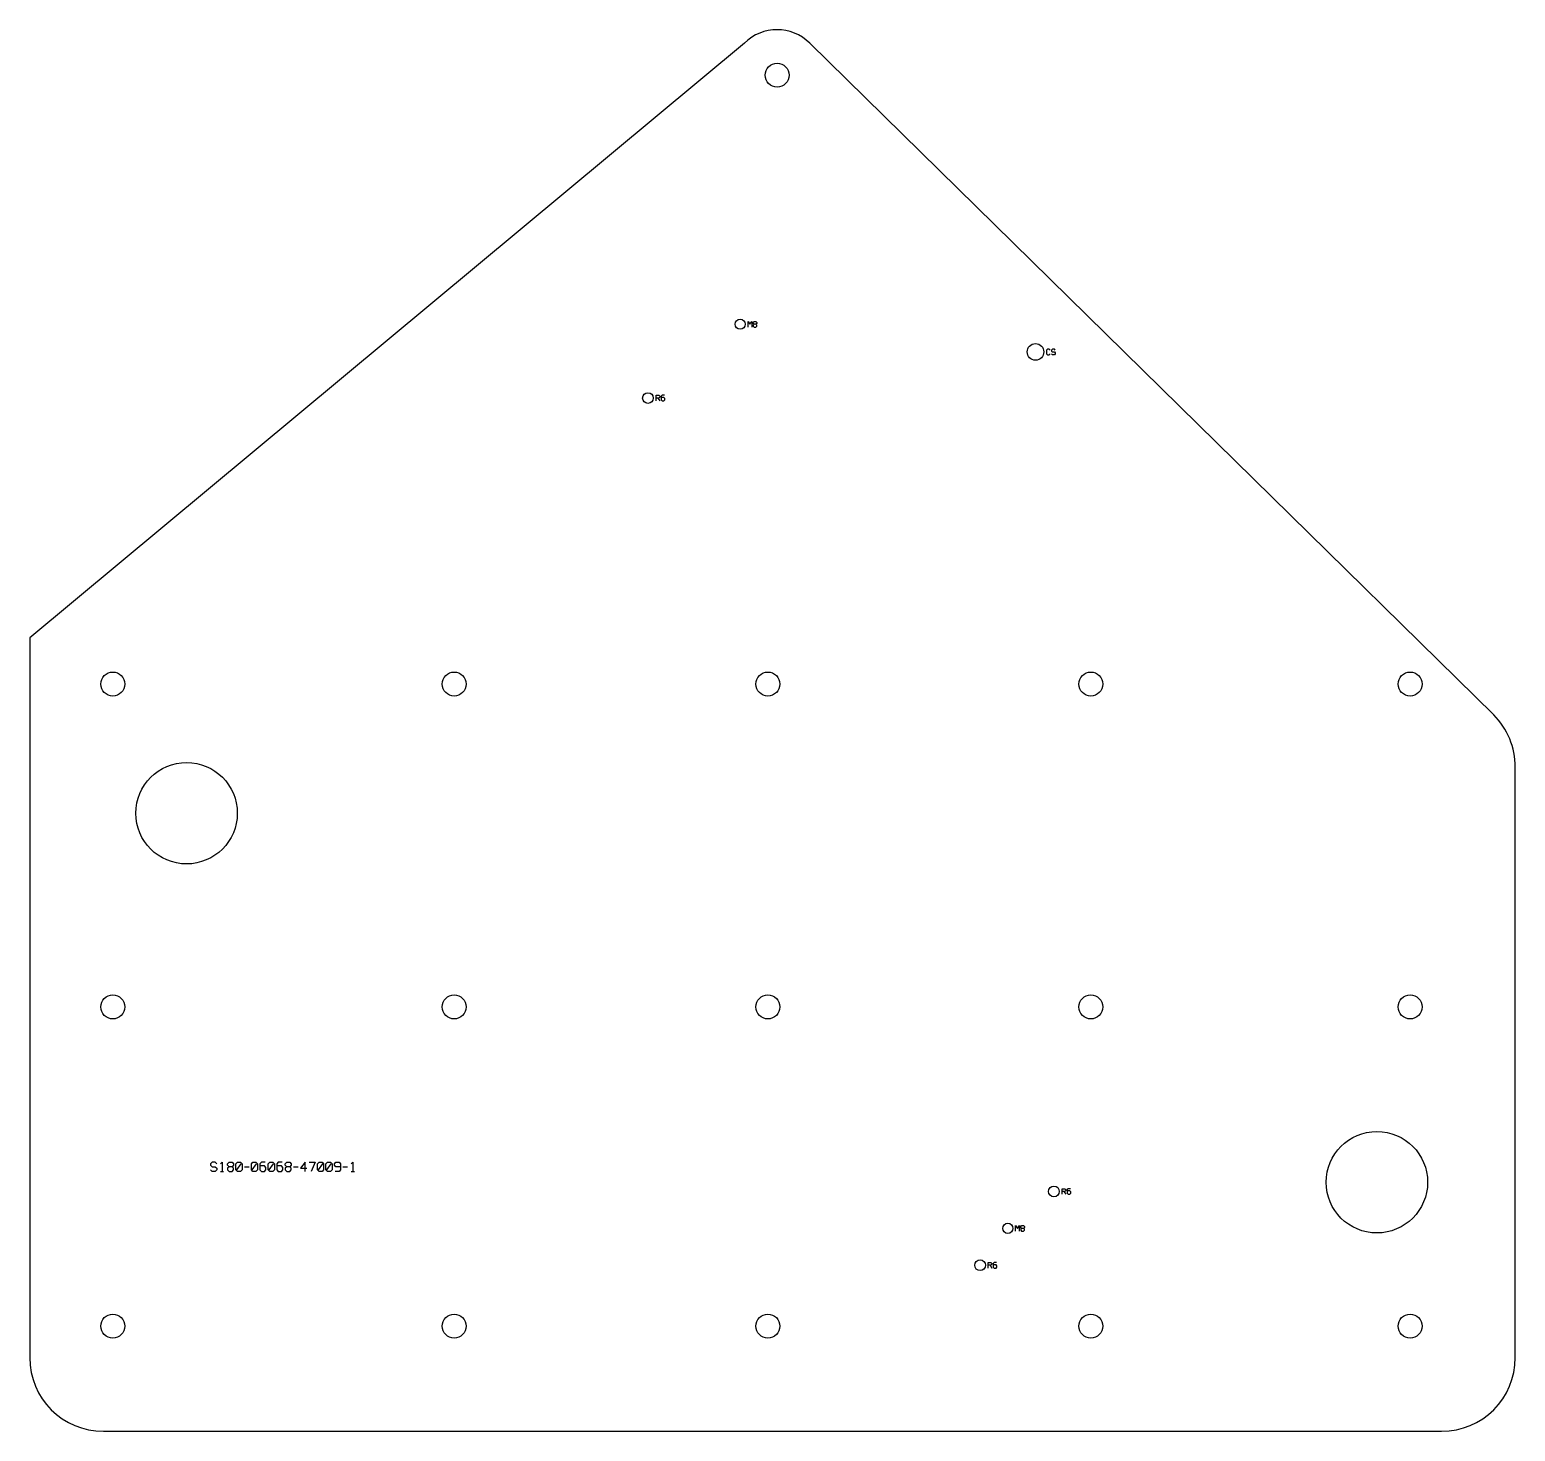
# Model space of a CAD drawing. Header units: millimetres. Extents: x 0 to 805, y 0 to 760.
import ezdxf

# ---------------------------------------------------------------- set-up
doc = ezdxf.new("R2010")
doc.units = ezdxf.units.MM
doc.layers.add('CUT', color=7, linetype='Continuous')
doc.layers.add('ETCH', color=5, linetype='Continuous')

msp = doc.modelspace()

# ---------------------------------------------------------------- linework, layer by layer
at = {"layer": 'CUT', "color": 7}
for p, q in [((387.32233, 752.32233), (0, 430)), ((793.284271, 388.284271), (422.67767, 752.32233)), ((0, 430), (0, 40)), ((805, 40), (805, 360)), ((40, 0), (765, 0))]:
    msp.add_line(p, q, dxfattribs=at)
for centre, radius in [((405, 735), 6.5), ((385, 600), 2.75), ((545, 585), 4.5), ((335, 560), 2.9), ((45, 405), 6.5), ((230, 405), 6.5), ((400, 405), 6.5), ((575, 405), 6.5), ((748, 405), 6.5), ((85, 335), 27.5), ((45, 230), 6.5), ((230, 230), 6.5), ((400, 230), 6.5), ((575, 230), 6.5), ((748, 230), 6.5), ((730, 135), 27.5), ((555, 130), 2.9), ((530, 110), 2.75), ((515, 90), 2.9), ((45, 57), 6.5), ((230, 57), 6.5), ((400, 57), 6.5), ((575, 57), 6.5), ((748, 57), 6.5)]:
    msp.add_circle(centre, radius, dxfattribs=at)
for centre, radius, start, end in [((405, 734.644661), 25, 45, 135), ((765, 360), 40, 0, 45), ((40, 40), 40, 180, 270), ((765, 40), 40, 270, 360)]:
    msp.add_arc(centre, radius, start, end, dxfattribs=at)
at = {"layer": 'ETCH', "color": 5}
for points in [[(389.25, 598.5), (389.25, 601.5), (390.25, 600), (391.25, 601.5), (391.25, 598.5)], [(392.5, 600), (392, 600.5), (392, 601), (392.5, 601.5), (393.5, 601.5), (394, 601), (394, 600.5), (393.5, 600), (392.5, 600), (392, 599.5), (392, 599), (392.5, 598.5), (393.5, 598.5), (394, 599), (394, 599.5), (393.5, 600)], [(553, 586), (552.5, 586.5), (551.5, 586.5), (551, 586), (551, 584), (551.5, 583.5), (552.5, 583.5), (553, 584)], [(555.75, 586), (555.25, 586.5), (554.25, 586.5), (553.75, 586), (553.75, 585.5), (554.25, 585), (555.25, 585), (555.75, 584.5), (555.75, 584), (555.25, 583.5), (554.25, 583.5), (553.75, 584)], [(339.4, 558.5), (339.4, 561.5), (340.9, 561.5), (341.4, 561), (341.4, 560.5), (340.9, 560), (339.4, 560)], [(340.4, 560), (341.4, 558.5)], [(343.9, 561.5), (342.65, 561.5), (342.15, 561), (342.15, 559), (342.65, 558.5), (343.65, 558.5), (344.15, 559), (344.15, 559.75), (343.65, 560.25), (342.15, 560.25)], [(101.349537, 145.041667), (100.516204, 145.875), (98.849537, 145.875), (98.016204, 145.041667), (98.016204, 144.208333), (98.849537, 143.375), (100.516204, 143.375), (101.349537, 142.541667), (101.349537, 141.708333), (100.516204, 140.875), (98.849537, 140.875), (98.016204, 141.708333)], [(103.43287, 145.041667), (104.266204, 145.875), (104.266204, 140.875)], [(108.016204, 143.375), (107.18287, 144.208333), (107.18287, 145.041667), (108.016204, 145.875), (109.68287, 145.875), (110.516204, 145.041667), (110.516204, 144.208333), (109.68287, 143.375), (108.016204, 143.375), (107.18287, 142.541667), (107.18287, 141.708333), (108.016204, 140.875), (109.68287, 140.875), (110.516204, 141.708333), (110.516204, 142.541667), (109.68287, 143.375)], [(112.266204, 141.708333), (114.599537, 145.041667)], [(120.599537, 141.708333), (122.93287, 145.041667)], [(127.599537, 145.875), (125.516204, 145.875), (124.68287, 145.041667), (124.68287, 141.708333), (125.516204, 140.875), (127.18287, 140.875), (128.016204, 141.708333), (128.016204, 142.958333), (127.18287, 143.791667), (124.68287, 143.791667)], [(129.766204, 141.708333), (132.099537, 145.041667)], [(136.766204, 145.875), (134.68287, 145.875), (133.849537, 145.041667), (133.849537, 141.708333), (134.68287, 140.875), (136.349537, 140.875), (137.18287, 141.708333), (137.18287, 142.958333), (136.349537, 143.791667), (133.849537, 143.791667)], [(139.266204, 143.375), (138.43287, 144.208333), (138.43287, 145.041667), (139.266204, 145.875), (140.93287, 145.875), (141.766204, 145.041667), (141.766204, 144.208333), (140.93287, 143.375), (139.266204, 143.375), (138.43287, 142.541667), (138.43287, 141.708333), (139.266204, 140.875), (140.93287, 140.875), (141.766204, 141.708333), (141.766204, 142.541667), (140.93287, 143.375)], [(149.266204, 140.875), (149.266204, 145.875), (146.766204, 142.541667), (150.099537, 142.541667)], [(151.349537, 145.875), (154.68287, 145.875), (152.599537, 140.875)], [(156.43287, 141.708333), (158.766204, 145.041667)], [(161.016204, 141.708333), (163.349537, 145.041667)], [(168.43287, 143.375), (165.93287, 143.375), (165.099537, 144.208333), (165.099537, 145.041667), (165.93287, 145.875), (167.599537, 145.875), (168.43287, 145.041667), (168.43287, 141.708333), (167.599537, 140.875), (165.516204, 140.875)], [(174.266204, 145.041667), (175.099537, 145.875), (175.099537, 140.875)], [(103.43287, 140.875), (105.099537, 140.875)], [(116.349537, 143.375), (118.849537, 143.375)], [(143.016204, 143.375), (145.516204, 143.375)], [(169.68287, 143.375), (172.18287, 143.375)], [(174.266204, 140.875), (175.93287, 140.875)], [(559.4, 128.5), (559.4, 131.5), (560.9, 131.5), (561.4, 131), (561.4, 130.5), (560.9, 130), (559.4, 130)], [(560.4, 130), (561.4, 128.5)], [(563.9, 131.5), (562.65, 131.5), (562.15, 131), (562.15, 129), (562.65, 128.5), (563.65, 128.5), (564.15, 129), (564.15, 129.75), (563.65, 130.25), (562.15, 130.25)], [(534.25, 108.5), (534.25, 111.5), (535.25, 110), (536.25, 111.5), (536.25, 108.5)], [(537.5, 110), (537, 110.5), (537, 111), (537.5, 111.5), (538.5, 111.5), (539, 111), (539, 110.5), (538.5, 110), (537.5, 110), (537, 109.5), (537, 109), (537.5, 108.5), (538.5, 108.5), (539, 109), (539, 109.5), (538.5, 110)], [(519.4, 88.5), (519.4, 91.5), (520.9, 91.5), (521.4, 91), (521.4, 90.5), (520.9, 90), (519.4, 90)], [(520.4, 90), (521.4, 88.5)], [(523.9, 91.5), (522.65, 91.5), (522.15, 91), (522.15, 89), (522.65, 88.5), (523.65, 88.5), (524.15, 89), (524.15, 89.75), (523.65, 90.25), (522.15, 90.25)]]:
    msp.add_lwpolyline(points, dxfattribs=at)
for points in [[(112.599537, 140.875), (111.766204, 141.708333), (111.766204, 145.041667), (112.599537, 145.875), (114.266204, 145.875), (115.099537, 145.041667), (115.099537, 141.708333), (114.266204, 140.875)], [(120.93287, 140.875), (120.099537, 141.708333), (120.099537, 145.041667), (120.93287, 145.875), (122.599537, 145.875), (123.43287, 145.041667), (123.43287, 141.708333), (122.599537, 140.875)], [(130.099537, 140.875), (129.266204, 141.708333), (129.266204, 145.041667), (130.099537, 145.875), (131.766204, 145.875), (132.599537, 145.041667), (132.599537, 141.708333), (131.766204, 140.875)], [(156.766204, 140.875), (155.93287, 141.708333), (155.93287, 145.041667), (156.766204, 145.875), (158.43287, 145.875), (159.266204, 145.041667), (159.266204, 141.708333), (158.43287, 140.875)], [(161.349537, 140.875), (160.516204, 141.708333), (160.516204, 145.041667), (161.349537, 145.875), (163.016204, 145.875), (163.849537, 145.041667), (163.849537, 141.708333), (163.016204, 140.875)]]:
    msp.add_lwpolyline(points, close=True, dxfattribs=at)

doc.saveas('drawing.dxf')
